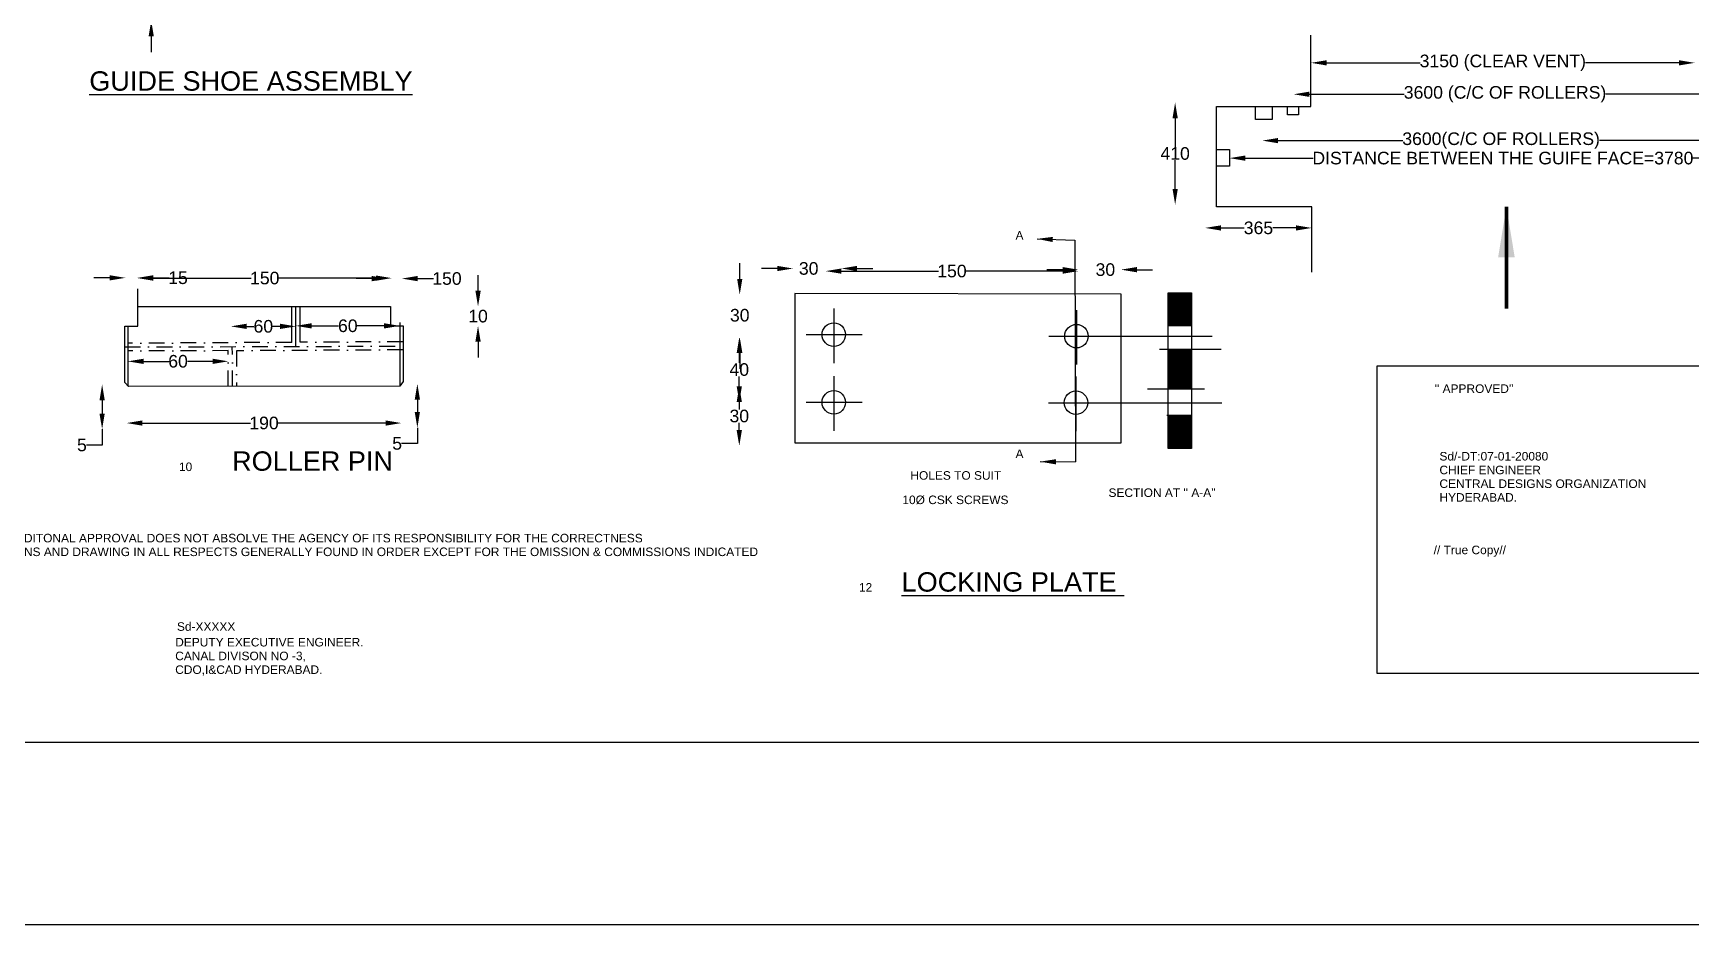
# Model space of a CAD drawing. Header units: metres. Extents: x 123 to 1660, y 133 to 921.
# Drawn here: x 671 to 1197, y 133 to 416 of the extents above; entities that cross this region are included whole.
import ezdxf

# ---------------------------------------------------------------- set-up
doc = ezdxf.new("R2010")
doc.units = ezdxf.units.M
doc.header["$MEASUREMENT"] = 0
doc.linetypes.add('DASHDOT', pattern=[1, 0.5, -0.25, 0, -0.25])
doc.layers.add('DIMENSION', color=7, linetype='Continuous')
doc.layers.add('TEXT', color=255, linetype='Continuous')
doc.styles.get("Standard").update_dxf_attribs({"font": 'ARIAL_1.TTF'})
doc.dimstyles.get("Standard").update_dxf_attribs({"dimtxt": 4, "dimasz": 5, "dimexe": 0.18, "dimexo": 0.0625, "dimgap": 0.09, "dimtad": 0, "dimtih": 1, "dimtoh": 1, "dimdec": 0, "dimzin": 0, "dimdsep": 46, "dimtxsty": 'Standard', "dimcen": 0, "dimse1": 1, "dimse2": 1, "dimadec": 0, "dimazin": 0, "dimtfac": 1, "dimtdec": 0, "dimtofl": 0, "dimtmove": 0, "dimatfit": 3, "dimfxl": 0, "dimtolj": 1, "dimtzin": 0, "dimarcsym": 0})
picture_1 = doc.add_image_def('image1.jpg', size_in_pixel=(7220, 3699))

# ---------------------------------------------------------------- blocks, each defined once
blk = doc.blocks.new('*D55')
at = {"layer": 'Defpoints', "color": 0}
for p in [(703.74, 338.59), (699.8, 334.9), (703.74, 334.9)]:
    blk.add_point(p, dxfattribs=at)
at = {"layer": 'DIMENSION', "color": 0, "lineweight": -2}
for p, q in [((694.8, 338.59), (689.8, 338.59)), ((708.74, 338.59), (713.74, 338.59))]:
    blk.add_line(p, q, dxfattribs=at)
at = {"layer": 'DIMENSION', "color": 0}
for points in [[(694.8, 339.43), (694.8, 337.76), (699.8, 338.59)], [(708.74, 339.43), (708.74, 337.76), (703.74, 338.59)]]:
    blk.add_solid(points, dxfattribs=at)
at = {"layer": 'DIMENSION', "color": 0, "insert": (716.52, 338.59), "char_height": 4, "attachment_point": 5}
blk.add_mtext('\\A1;15', dxfattribs=at)
blk = doc.blocks.new('*D56')
at = {"layer": 'Defpoints', "color": 0}
for p in [(703.74, 338.5), (703.74, 335.14), (784.36, 335.14)]:
    blk.add_point(p, dxfattribs=at)
at = {"layer": 'DIMENSION', "color": 0, "lineweight": -2}
for p, q in [((708.74, 338.5), (739.73, 338.5)), ((779.36, 338.5), (748.36, 338.5))]:
    blk.add_line(p, q, dxfattribs=at)
at = {"layer": 'DIMENSION', "color": 0}
for points in [[(708.74, 339.33), (708.74, 337.67), (703.74, 338.5)], [(779.36, 339.33), (779.36, 337.67), (784.36, 338.5)]]:
    blk.add_solid(points, dxfattribs=at)
at = {"layer": 'DIMENSION', "color": 0, "insert": (744.05, 338.5), "char_height": 4, "attachment_point": 5}
blk.add_mtext('\\A1;150', dxfattribs=at)
blk = doc.blocks.new('*D57')
at = {"layer": 'Defpoints', "color": 0}
for p in [(783.03, 338.72), (787.57, 338.72), (787.57, 338.35)]:
    blk.add_point(p, dxfattribs=at)
at = {"layer": 'DIMENSION', "color": 0, "lineweight": -2}
for p, q in [((778.03, 338.35), (773.03, 338.35)), ((792.57, 338.35), (797.57, 338.35))]:
    blk.add_line(p, q, dxfattribs=at)
at = {"layer": 'DIMENSION', "color": 0}
for points in [[(778.03, 339.18), (778.03, 337.51), (783.03, 338.35)], [(792.57, 339.18), (792.57, 337.51), (787.57, 338.35)]]:
    blk.add_solid(points, dxfattribs=at)
at = {"layer": 'DIMENSION', "color": 0, "insert": (801.89, 338.35), "char_height": 4, "attachment_point": 5}
blk.add_mtext('\\A1;150', dxfattribs=at)
blk = doc.blocks.new('*D58')
at = {"layer": 'Defpoints', "color": 0}
for p in [(783.96, 329.47), (783.96, 323.35), (811.75, 323.35)]:
    blk.add_point(p, dxfattribs=at)
at = {"layer": 'DIMENSION', "color": 0, "lineweight": -2}
for p, q in [((811.75, 334.47), (811.75, 339.47)), ((811.75, 318.35), (811.75, 313.35))]:
    blk.add_line(p, q, dxfattribs=at)
at = {"layer": 'DIMENSION', "color": 0}
for points in [[(810.92, 334.47), (812.59, 334.47), (811.75, 329.47)], [(810.92, 318.35), (812.59, 318.35), (811.75, 323.35)]]:
    blk.add_solid(points, dxfattribs=at)
at = {"layer": 'DIMENSION', "color": 0, "insert": (811.75, 326.41), "char_height": 4, "attachment_point": 5}
blk.add_mtext('\\A1;10', dxfattribs=at)
blk = doc.blocks.new('*D59')
at = {"layer": 'Defpoints', "color": 0}
for p in [(786.92, 323.35), (753.91, 320.47), (786.92, 320.39)]:
    blk.add_point(p, dxfattribs=at)
at = {"layer": 'DIMENSION', "color": 0, "lineweight": -2}
for p, q in [((758.91, 323.35), (767.45, 323.35)), ((781.92, 323.35), (773.37, 323.35))]:
    blk.add_line(p, q, dxfattribs=at)
at = {"layer": 'DIMENSION', "color": 0}
for points in [[(758.91, 324.18), (758.91, 322.51), (753.91, 323.35)], [(781.92, 324.18), (781.92, 322.51), (786.92, 323.35)]]:
    blk.add_solid(points, dxfattribs=at)
at = {"layer": 'DIMENSION', "color": 0, "insert": (770.41, 323.35), "char_height": 4, "attachment_point": 5}
blk.add_mtext('\\A1;60', dxfattribs=at)
blk = doc.blocks.new('*D60')
at = {"layer": 'Defpoints', "color": 0}
for p in [(733.29, 323.18), (733.29, 323.14), (753.91, 323.14)]:
    blk.add_point(p, dxfattribs=at)
at = {"layer": 'DIMENSION', "color": 0, "lineweight": -2}
for p, q in [((738.29, 323.18), (740.64, 323.18)), ((748.91, 323.18), (746.56, 323.18))]:
    blk.add_line(p, q, dxfattribs=at)
at = {"layer": 'DIMENSION', "color": 0}
for points in [[(738.29, 324.02), (738.29, 322.35), (733.29, 323.18)], [(748.91, 324.02), (748.91, 322.35), (753.91, 323.18)]]:
    blk.add_solid(points, dxfattribs=at)
at = {"layer": 'DIMENSION', "color": 0, "insert": (743.6, 323.18), "char_height": 4, "attachment_point": 5}
blk.add_mtext('\\A1;60', dxfattribs=at)
blk = doc.blocks.new('*D61')
at = {"layer": 'Defpoints', "color": 0}
for p in [(732.48, 312.08), (700.58, 307.4), (732.48, 307.47)]:
    blk.add_point(p, dxfattribs=at)
at = {"layer": 'DIMENSION', "color": 0, "lineweight": -2}
for p, q in [((705.58, 312.08), (713.57, 312.08)), ((727.48, 312.08), (719.49, 312.08))]:
    blk.add_line(p, q, dxfattribs=at)
at = {"layer": 'DIMENSION', "color": 0}
for points in [[(705.58, 312.91), (705.58, 311.25), (700.58, 312.08)], [(727.48, 312.91), (727.48, 311.25), (732.48, 312.08)]]:
    blk.add_solid(points, dxfattribs=at)
at = {"layer": 'DIMENSION', "color": 0, "insert": (716.53, 312.08), "char_height": 4, "attachment_point": 5}
blk.add_mtext('\\A1;60', dxfattribs=at)
blk = doc.blocks.new('*D62')
at = {"layer": 'Defpoints', "color": 0}
for p in [(700.22, 304.72), (692.44, 290.51), (700.22, 290.51)]:
    blk.add_point(p, dxfattribs=at)
at = {"layer": 'DIMENSION', "color": 0, "lineweight": -2}
for p, q in [((692.44, 299.72), (692.44, 295.51)), ((692.44, 290.51), (692.44, 285.51)), ((692.44, 285.51), (687.44, 285.51))]:
    blk.add_line(p, q, dxfattribs=at)
at = {"layer": 'DIMENSION', "color": 0}
for points in [[(691.6, 299.72), (693.27, 299.72), (692.44, 304.72)], [(691.6, 295.51), (693.27, 295.51), (692.44, 290.51)]]:
    blk.add_solid(points, dxfattribs=at)
at = {"layer": 'DIMENSION', "color": 0, "insert": (686.02, 285.51), "char_height": 4, "attachment_point": 5}
blk.add_mtext('\\A1;5', dxfattribs=at)
blk = doc.blocks.new('*D63')
at = {"layer": 'Defpoints', "color": 0}
for p in [(787.41, 304.96), (787.41, 291.01), (792.49, 291.01)]:
    blk.add_point(p, dxfattribs=at)
at = {"layer": 'DIMENSION', "color": 0, "lineweight": -2}
for p, q in [((792.49, 299.96), (792.49, 296.01)), ((792.49, 291.01), (792.49, 286.01)), ((792.49, 286.01), (787.49, 286.01))]:
    blk.add_line(p, q, dxfattribs=at)
at = {"layer": 'DIMENSION', "color": 0}
for points in [[(791.66, 299.96), (793.32, 299.96), (792.49, 304.96)], [(791.66, 296.01), (793.32, 296.01), (792.49, 291.01)]]:
    blk.add_solid(points, dxfattribs=at)
at = {"layer": 'DIMENSION', "color": 0, "insert": (786.07, 286.01), "char_height": 4, "attachment_point": 5}
blk.add_mtext('\\A1;5', dxfattribs=at)
blk = doc.blocks.new('*D64')
at = {"layer": 'Defpoints', "color": 0}
for p in [(700.22, 292.49), (700.22, 290.51), (787.41, 291.01)]:
    blk.add_point(p, dxfattribs=at)
at = {"layer": 'DIMENSION', "color": 0, "lineweight": -2}
for p, q in [((705.22, 292.49), (739.5, 292.49)), ((782.41, 292.49), (748.13, 292.49))]:
    blk.add_line(p, q, dxfattribs=at)
at = {"layer": 'DIMENSION', "color": 0}
for points in [[(705.22, 293.32), (705.22, 291.65), (700.22, 292.49)], [(782.41, 293.32), (782.41, 291.65), (787.41, 292.49)]]:
    blk.add_solid(points, dxfattribs=at)
at = {"layer": 'DIMENSION', "color": 0, "insert": (743.82, 292.49), "char_height": 4, "attachment_point": 5}
blk.add_mtext('\\A1;190', dxfattribs=at)
blk = doc.blocks.new('*D67')
at = {"layer": 'Defpoints', "color": 0}
for p in [(708.67, 427.01), (708.02, 420.22), (708.45, 420.22)]:
    blk.add_point(p, dxfattribs=at)
at = {"layer": 'DIMENSION', "color": 0, "lineweight": -2}
for p, q in [((708.02, 432.01), (708.02, 437.01)), ((708.02, 415.22), (708.02, 410.22))]:
    blk.add_line(p, q, dxfattribs=at)
at = {"layer": 'DIMENSION', "color": 0}
for points in [[(707.19, 432.01), (708.86, 432.01), (708.02, 427.01)], [(707.19, 415.22), (708.86, 415.22), (708.02, 420.22)]]:
    blk.add_solid(points, dxfattribs=at)
at = {"layer": 'DIMENSION', "color": 0, "insert": (708.02, 423.61), "char_height": 4, "attachment_point": 5}
blk.add_mtext('\\A1;5', dxfattribs=at)
blk = doc.blocks.new('*D103')
at = {"layer": 'Defpoints', "color": 0}
for p in [(1076.11, 406.86), (1197.91, 406.86), (1197.91, 406.84)]:
    blk.add_point(p, dxfattribs=at)
at = {"layer": 'DIMENSION', "color": 0, "lineweight": -2}
for p, q in [((1081.11, 406.84), (1110.74, 406.84)), ((1192.91, 406.84), (1163.28, 406.84))]:
    blk.add_line(p, q, dxfattribs=at)
at = {"layer": 'DIMENSION', "color": 0}
for points in [[(1081.11, 407.67), (1081.11, 406), (1076.11, 406.84)], [(1192.91, 407.67), (1192.91, 406), (1197.91, 406.84)]]:
    blk.add_solid(points, dxfattribs=at)
at = {"layer": 'DIMENSION', "color": 0, "insert": (1137.01, 406.84), "char_height": 4, "attachment_point": 5}
blk.add_mtext('\\A1;3150 (CLEAR VENT)', dxfattribs=at)
blk = doc.blocks.new('*D104')
at = {"layer": 'Defpoints', "color": 0}
for p in [(1070.62, 397.65), (1070.62, 396.86), (1204.81, 397.65)]:
    blk.add_point(p, dxfattribs=at)
at = {"layer": 'DIMENSION', "color": 0, "lineweight": -2}
for p, q in [((1075.62, 396.86), (1105.71, 396.86)), ((1199.81, 396.86), (1169.73, 396.86))]:
    blk.add_line(p, q, dxfattribs=at)
at = {"layer": 'DIMENSION', "color": 0}
for points in [[(1075.62, 397.69), (1075.62, 396.03), (1070.62, 396.86)], [(1199.81, 397.69), (1199.81, 396.03), (1204.81, 396.86)]]:
    blk.add_solid(points, dxfattribs=at)
at = {"layer": 'DIMENSION', "color": 0, "insert": (1137.72, 396.86), "char_height": 4, "attachment_point": 5}
blk.add_mtext('\\A1;3600 (C/C OF ROLLERS)', dxfattribs=at)
blk = doc.blocks.new('*D105')
at = {"layer": 'Defpoints', "color": 0}
for p in [(1060.65, 382.7), (1060.65, 382.15), (1212.29, 382.7)]:
    blk.add_point(p, dxfattribs=at)
at = {"layer": 'DIMENSION', "color": 0, "lineweight": -2}
for p, q in [((1065.65, 382.15), (1105.23, 382.15)), ((1207.29, 382.15), (1167.71, 382.15))]:
    blk.add_line(p, q, dxfattribs=at)
at = {"layer": 'DIMENSION', "color": 0}
for points in [[(1065.65, 382.98), (1065.65, 381.32), (1060.65, 382.15)], [(1207.29, 382.98), (1207.29, 381.32), (1212.29, 382.15)]]:
    blk.add_solid(points, dxfattribs=at)
at = {"layer": 'DIMENSION', "color": 0, "insert": (1136.47, 382.15), "char_height": 4, "attachment_point": 5}
blk.add_mtext('\\A1;3600(C/C OF ROLLERS)', dxfattribs=at)
blk = doc.blocks.new('*D106')
at = {"layer": 'Defpoints', "color": 0}
for p in [(1050.27, 376.69), (1223.82, 376.69), (1223.82, 376.58)]:
    blk.add_point(p, dxfattribs=at)
at = {"layer": 'DIMENSION', "color": 0, "lineweight": -2}
for p, q in [((1055.27, 376.58), (1076.83, 376.58)), ((1218.82, 376.58), (1197.26, 376.58))]:
    blk.add_line(p, q, dxfattribs=at)
at = {"layer": 'DIMENSION', "color": 0}
for points in [[(1055.27, 377.42), (1055.27, 375.75), (1050.27, 376.58)], [(1218.82, 377.42), (1218.82, 375.75), (1223.82, 376.58)]]:
    blk.add_solid(points, dxfattribs=at)
at = {"layer": 'DIMENSION', "color": 0, "insert": (1137.04, 376.58), "char_height": 4, "attachment_point": 5}
blk.add_mtext('\\A1;DISTANCE BETWEEN THE GUIFE FACE=3780', dxfattribs=at)
blk = doc.blocks.new('*D107')
at = {"layer": 'Defpoints', "color": 0}
for p in [(1042.55, 354.43), (1042.55, 354.13), (1076.36, 354.13)]:
    blk.add_point(p, dxfattribs=at)
at = {"layer": 'DIMENSION', "color": 0, "lineweight": -2}
for p, q in [((1047.55, 354.43), (1054.93, 354.43)), ((1071.36, 354.43), (1063.98, 354.43))]:
    blk.add_line(p, q, dxfattribs=at)
at = {"layer": 'DIMENSION', "color": 0}
for points in [[(1047.55, 355.26), (1047.55, 353.59), (1042.55, 354.43)], [(1071.36, 355.26), (1071.36, 353.59), (1076.36, 354.43)]]:
    blk.add_solid(points, dxfattribs=at)
at = {"layer": 'DIMENSION', "color": 0, "insert": (1059.45, 354.43), "char_height": 4, "attachment_point": 5}
blk.add_mtext('\\A1;365', dxfattribs=at)
blk = doc.blocks.new('*D109')
at = {"layer": 'Defpoints', "color": 0}
for p in [(1035.13, 394.26), (1033.01, 361.81), (1035.13, 361.81)]:
    blk.add_point(p, dxfattribs=at)
at = {"layer": 'DIMENSION', "color": 0, "lineweight": -2}
for p, q in [((1033.01, 389.26), (1033.01, 380.17)), ((1033.01, 366.81), (1033.01, 375.91))]:
    blk.add_line(p, q, dxfattribs=at)
at = {"layer": 'DIMENSION', "color": 0}
for points in [[(1032.18, 389.26), (1033.85, 389.26), (1033.01, 394.26)], [(1032.18, 366.81), (1033.85, 366.81), (1033.01, 361.81)]]:
    blk.add_solid(points, dxfattribs=at)
at = {"layer": 'DIMENSION', "color": 0, "insert": (1033.01, 378.04), "char_height": 4, "attachment_point": 5}
blk.add_mtext('\\A1;410', dxfattribs=at)
blk = doc.blocks.new('*D110')
at = {"layer": 'Defpoints', "color": 0}
for p in [(1002.26, 341.18), (1002.26, 340.49), (1015.86, 340.49)]:
    blk.add_point(p, dxfattribs=at)
at = {"layer": 'DIMENSION', "color": 0, "lineweight": -2}
for p, q in [((997.26, 341.18), (992.26, 341.18)), ((1020.86, 341.18), (1025.86, 341.18))]:
    blk.add_line(p, q, dxfattribs=at)
at = {"layer": 'DIMENSION', "color": 0}
for points in [[(997.26, 342.02), (997.26, 340.35), (1002.26, 341.18)], [(1020.86, 342.02), (1020.86, 340.35), (1015.86, 341.18)]]:
    blk.add_solid(points, dxfattribs=at)
at = {"layer": 'DIMENSION', "color": 0, "insert": (1010.86, 341.18), "char_height": 4, "attachment_point": 5}
blk.add_mtext('\\A1;30', dxfattribs=at)
blk = doc.blocks.new('*D111')
at = {"layer": 'Defpoints', "color": 0}
for p in [(922.07, 340.72), (922.07, 340.49), (1002.26, 340.49)]:
    blk.add_point(p, dxfattribs=at)
at = {"layer": 'DIMENSION', "color": 0, "lineweight": -2}
for p, q in [((927.07, 340.72), (957.85, 340.72)), ((997.26, 340.72), (966.48, 340.72))]:
    blk.add_line(p, q, dxfattribs=at)
at = {"layer": 'DIMENSION', "color": 0}
for points in [[(927.07, 341.55), (927.07, 339.89), (922.07, 340.72)], [(997.26, 341.55), (997.26, 339.89), (1002.26, 340.72)]]:
    blk.add_solid(points, dxfattribs=at)
at = {"layer": 'DIMENSION', "color": 0, "insert": (962.17, 340.72), "char_height": 4, "attachment_point": 5}
blk.add_mtext('\\A1;150', dxfattribs=at)
blk = doc.blocks.new('*D112')
at = {"layer": 'Defpoints', "color": 0}
for p in [(911.7, 341.55), (911.7, 341.55), (927.07, 341.55)]:
    blk.add_point(p, dxfattribs=at)
at = {"layer": 'DIMENSION', "color": 0, "lineweight": -2}
for p, q in [((906.7, 341.55), (901.7, 341.55)), ((932.07, 341.55), (937.07, 341.55))]:
    blk.add_line(p, q, dxfattribs=at)
at = {"layer": 'DIMENSION', "color": 0}
for points in [[(906.7, 342.39), (906.7, 340.72), (911.7, 341.55)], [(932.07, 342.39), (932.07, 340.72), (927.07, 341.55)]]:
    blk.add_solid(points, dxfattribs=at)
at = {"layer": 'DIMENSION', "color": 0, "insert": (916.7, 341.55), "char_height": 4, "attachment_point": 5}
blk.add_mtext('\\A1;30', dxfattribs=at)
blk = doc.blocks.new('*D113')
at = {"layer": 'Defpoints', "color": 0}
for p in [(902.74, 333.27), (894.81, 319.73), (902.74, 319.73)]:
    blk.add_point(p, dxfattribs=at)
at = {"layer": 'DIMENSION', "color": 0, "lineweight": -2}
for p, q in [((894.81, 338.27), (894.81, 343.27)), ((894.81, 314.73), (894.81, 309.73))]:
    blk.add_line(p, q, dxfattribs=at)
at = {"layer": 'DIMENSION', "color": 0}
for points in [[(893.98, 338.27), (895.65, 338.27), (894.81, 333.27)], [(893.98, 314.73), (895.65, 314.73), (894.81, 319.73)]]:
    blk.add_solid(points, dxfattribs=at)
at = {"layer": 'DIMENSION', "color": 0, "insert": (894.81, 326.7), "char_height": 4, "attachment_point": 5}
blk.add_mtext('\\A1;30', dxfattribs=at)
blk = doc.blocks.new('*D114')
at = {"layer": 'Defpoints', "color": 0}
for p in [(894.81, 319.73), (894.67, 299.17), (894.81, 299.17)]:
    blk.add_point(p, dxfattribs=at)
at = {"layer": 'DIMENSION', "color": 0, "lineweight": -2}
for p, q in [((894.67, 314.73), (894.67, 311.59)), ((894.67, 304.17), (894.67, 307.32))]:
    blk.add_line(p, q, dxfattribs=at)
at = {"layer": 'DIMENSION', "color": 0}
for points in [[(893.83, 314.73), (895.5, 314.73), (894.67, 319.73)], [(893.83, 304.17), (895.5, 304.17), (894.67, 299.17)]]:
    blk.add_solid(points, dxfattribs=at)
at = {"layer": 'DIMENSION', "color": 0, "insert": (894.67, 309.45), "char_height": 4, "attachment_point": 5}
blk.add_mtext('\\A1;40', dxfattribs=at)
blk = doc.blocks.new('*D115')
at = {"layer": 'Defpoints', "color": 0}
for p in [(895.5, 304.17), (894.67, 285.25), (895.5, 285.25)]:
    blk.add_point(p, dxfattribs=at)
at = {"layer": 'DIMENSION', "color": 0, "lineweight": -2}
for p, q in [((894.67, 299.17), (894.67, 296.84)), ((894.67, 290.25), (894.67, 292.58))]:
    blk.add_line(p, q, dxfattribs=at)
at = {"layer": 'DIMENSION', "color": 0}
for points in [[(893.83, 299.17), (895.5, 299.17), (894.67, 304.17)], [(893.83, 290.25), (895.5, 290.25), (894.67, 285.25)]]:
    blk.add_solid(points, dxfattribs=at)
at = {"layer": 'DIMENSION', "color": 0, "insert": (894.67, 294.71), "char_height": 4, "attachment_point": 5}
blk.add_mtext('\\A1;30', dxfattribs=at)

msp = doc.modelspace()

# ---------------------------------------------------------------- hatches: boundary and pattern name
at = {"layer": 'DIMENSION'}
h = msp.add_hatch(dxfattribs=at)
h.set_pattern_fill('ANSI31', color=256, scale=1.5)
h.paths.add_polyline_path([(1038.2, 333.82), (1030.79, 333.82), (1030.79, 323.33), (1038.2, 323.33)])
h = msp.add_hatch(dxfattribs=at)
h.set_pattern_fill('ANSI31', color=256, scale=1.5)
h.paths.add_polyline_path([(1038.2, 315.9), (1030.79, 315.9), (1030.79, 303.22), (1038.2, 303.22)])
h = msp.add_hatch(dxfattribs=at)
h.set_pattern_fill('ANSI31', color=256, scale=1.5)
h.paths.add_polyline_path([(1038.2, 294.96), (1030.79, 294.96), (1030.79, 284.45), (1038.2, 284.45)])

# ---------------------------------------------------------------- linework, layer by layer
for points in [[(1030.79, 333.82), (1038.2, 333.82), (1038.2, 284.45), (1030.79, 284.45)], [(1201.62, 310.57), (1097, 310.57), (1097, 213.11), (1201.62, 213.11)]]:
    msp.add_lwpolyline(points, close=True, dxfattribs=at)
for points in [[(1038.25, 323.33), (1030.78, 323.33)], [(1010.72, 320.07), (1044.78, 320.07)], [(1028.08, 315.9), (1047.63, 315.9)], [(1042.35, 303.22), (1024.24, 303.22)], [(1010.56, 298.96), (1047.81, 298.96)], [(1030.38, 294.96), (1038.3, 294.96)]]:
    msp.add_lwpolyline(points, dxfattribs=at)
at = {"layer": 'TEXT'}
for points in [[(274.42, 899.66), (1477.56, 899.66), (1477.56, 191.11), (274.42, 191.11)], [(1058.5, 393.02), (1063.81, 393.02), (1063.81, 388.84), (1058.5, 388.84)], [(1068.63, 393.02), (1072.17, 393.02), (1072.17, 390.35), (1068.63, 390.35)], [(1046.17, 379.34), (1050.27, 379.34), (1050.27, 374.04), (1046.17, 374.04)]]:
    msp.add_lwpolyline(points, close=True, dxfattribs=at)
for points in [[(1076.36, 340.43), (1076.36, 361.15), (1046.17, 361.15), (1046.17, 393.02), (1076.11, 393.02), (1076.11, 415.61)], [(703.74, 329.47), (783.96, 329.47), (783.96, 323.35), (787.95, 323.35), (787.95, 305.68), (786.88, 304.23), (700.82, 304.07), (699.62, 305.37), (699.62, 323.23), (703.74, 323.23), (703.74, 335.08)], [(912.31, 333.58), (912.31, 286.21), (1015.9, 286.21), (1015.9, 333.37), (912.31, 333.58)], [(752.62, 318.11), (752.62, 329.47)], [(753.91, 316.81), (753.91, 329.47)], [(755.26, 318.12), (755.26, 329.47)], [(924.67, 328.83), (924.67, 311.53)], [(1001.68, 328.34), (1001.68, 311.04)], [(700.57, 323.23), (700.58, 304.32)], [(786.93, 324.42), (786.88, 304.23)], [(915.95, 320.56), (933.7, 320.56)], [(992.96, 320.07), (1010.72, 320.07)], [(924.67, 307.34), (924.67, 290.04)], [(1001.53, 307.22), (1001.53, 289.93)], [(915.95, 299.07), (933.7, 299.07)], [(992.8, 298.96), (1010.56, 298.96)]]:
    msp.add_lwpolyline(points, dxfattribs=at)
at = {"layer": 'TEXT', "linetype": 'DASHDOT', "ltscale": 10}
for points in [[(699.62, 316.64), (786.91, 316.91)], [(752.62, 318.11), (700.57, 317.82)], [(733.79, 304.13), (733.76, 316.75)], [(787.95, 315.73), (735.05, 315.45), (735.07, 304.13)], [(787.95, 318.31), (755.26, 318.12)], [(732.49, 304.13), (732.46, 315.47), (700.57, 315.44)]]:
    msp.add_lwpolyline(points, dxfattribs=at)
at = {"layer": 'TEXT'}
for centre in [(924.67, 320.56), (1001.68, 320.07), (924.67, 299.07), (1001.53, 298.96)]:
    msp.add_circle(centre, 3.73, dxfattribs=at)

# ---------------------------------------------------------------- texts
at = {"layer": 'DIMENSION'}
for s, height, p in [('%%UGUIDE SHOE ASSEMBLY', 6.1475, (688.37, 398)), ('A', 2.71, (982.35, 350.71)), ("'' APPROVED'' ", 2.7121, (1115.4, 302.05)), ('10', 2.712, (716.82, 277.25)), ('ROLLER PIN ', 6.1475, (733.69, 277.35)), ('A', 2.71, (982.35, 281.36)), ('Sd/-DT:07-01-20080', 2.7121, (1116.9, 280.6)), ('CHIEF ENGINEER ', 2.7121, (1116.9, 276.24)), ('HOLES TO SUIT ', 2.7121, (948.97, 274.5)), ('CENTRAL DESIGNS ORGANIZATION', 2.7121, (1116.9, 271.88)), ('10Ø CSK SCREWS', 2.7121, (946.43, 266.76)), ("SECTION AT '' A-A''", 2.7121, (1011.86, 269.03)), ('HYDERABAD. ', 2.7121, (1116.9, 267.53)), ('THIS CONDITONAL APPROVAL DOES NOT ABSOLVE THE AGENCY OF ITS RESPONSIBILITY FOR THE CORRECTNESS', 2.7121, (649.52, 254.61)), ('OF DESIGNS AND DRAWING IN ALL RESPECTS GENERALLY FOUND IN ORDER EXCEPT FOR THE OMISSION & COMMISSIONS INDICATED ', 2.71207, (649.52, 250.26)), ('// True Copy//', 2.7121, (1115.07, 250.86)), ('%%ULOCKING PLATE ', 6.1475, (946.19, 238.98)), ('12 ', 2.712, (932.65, 238.98)), ('Sd-XXXXX', 2.712, (716.18, 226.54)), ('DEPUTY EXECUTIVE ENGINEER.', 2.7121, (715.63, 221.57)), ('CANAL DIVISON NO -3,', 2.7121, (715.63, 217.21)), ('CDO,I&CAD HYDERABAD.', 2.7121, (715.63, 212.85))]:
    msp.add_text(s, height=height, dxfattribs=at).set_placement(p)

# ---------------------------------------------------------------- dimensions: what is measured, and where the dimension line sits
for base, p1, p2, text, picture, middle in [((708.02, 420.22), (708.67, 427.01), (708.45, 420.22), '5', '*D67', (708.02, 423.61)), ((1033.01, 361.81), (1035.13, 394.26), (1035.13, 361.81), '410', '*D109', (1033.01, 378.04)), ((811.75, 323.35), (783.96, 329.47), (783.96, 323.35), '10', '*D58', (811.75, 326.41)), ((894.67, 299.17), (894.81, 319.73), (894.81, 299.17), '40', '*D114', (894.67, 309.45)), ((692.44, 290.51), (700.22, 304.72), (700.22, 290.51), '5', '*D62', (686.02, 285.51)), ((792.49, 291.01), (787.41, 304.96), (787.41, 291.01), '5', '*D63', (786.07, 286.01)), ((894.67, 285.25), (895.5, 304.17), (895.5, 285.25), '30', '*D115', (894.67, 294.71))]:
    dim = msp.add_linear_dim(base=base, p1=p1, p2=p2, angle=90, text=text, dimstyle='Standard', dxfattribs=at)
    dim.commit()
    dim.dimension.update_dxf_attribs({"geometry": picture, "text_midpoint": middle})
for base, p1, p2, text, picture, middle in [((1197.91, 406.84), (1076.11, 406.86), (1197.91, 406.86), '3150 (CLEAR VENT)', '*D103', (1137.01, 406.84)), ((1070.62, 396.86), (1204.81, 397.65), (1070.62, 397.65), '3600 (C/C OF ROLLERS)', '*D104', (1137.72, 396.86)), ((1223.82, 376.58), (1050.27, 376.69), (1223.82, 376.69), 'DISTANCE BETWEEN THE GUIFE FACE=3780', '*D106', (1137.04, 376.58)), ((1060.65, 382.15), (1212.29, 382.7), (1060.65, 382.7), '3600(C/C OF ROLLERS)', '*D105', (1136.47, 382.15)), ((1042.55, 354.43), (1076.36, 354.13), (1042.55, 354.13), '365', '*D107', (1059.45, 354.43)), ((922.07, 340.72), (1002.26, 340.49), (922.07, 340.49), '150', '*D111', (962.17, 340.72)), ((703.74, 338.59), (699.8, 334.9), (703.74, 334.9), '15', '*D55', (716.52, 338.59)), ((703.74, 338.5), (784.36, 335.14), (703.74, 335.14), '150', '*D56', (744.05, 338.5)), ((787.57, 338.35), (783.03, 338.72), (787.57, 338.72), '150', '*D57', (801.89, 338.35)), ((733.29, 323.18), (753.91, 323.14), (733.29, 323.14), '60', '*D60', (743.6, 323.18)), ((786.92, 323.35), (753.91, 320.47), (786.92, 320.39), '60', '*D59', (770.41, 323.35)), ((732.48, 312.08), (700.58, 307.4), (732.48, 307.47), '60', '*D61', (716.53, 312.08)), ((700.22, 292.49), (787.41, 291.01), (700.22, 290.51), '190', '*D64', (743.82, 292.49))]:
    dim = msp.add_linear_dim(base=base, p1=p1, p2=p2, text=text, dimstyle='Standard', dxfattribs=at)
    dim.commit()
    dim.dimension.update_dxf_attribs({"geometry": picture, "text_midpoint": middle})
dim = msp.add_linear_dim(base=(894.81, 319.73), p1=(902.74, 333.27), p2=(902.74, 319.73), angle=90, text='30', dimstyle='Standard', dxfattribs=at)
dim.commit()
dim.dimension.update_dxf_attribs({"geometry": '*D113', "text_midpoint": (894.81, 326.7), "dimtype": 160})
for base, p1, p2, picture, middle in [((911.7, 341.55), (927.07, 341.55), (911.7, 341.55), '*D112', (916.7, 341.55)), ((1002.26, 341.18), (1015.86, 340.49), (1002.26, 340.49), '*D110', (1010.86, 341.18))]:
    dim = msp.add_linear_dim(base=base, p1=p1, p2=p2, text='30', dimstyle='Standard', dxfattribs=at)
    dim.commit()
    dim.dimension.update_dxf_attribs({"geometry": picture, "text_midpoint": middle, "dimtype": 160})

# ---------------------------------------------------------------- pictures from other files: only their frames are drawn
at = {"layer": 'TEXT'}
image = msp.add_image(picture_1, insert=(123.45, 133.2), size_in_units=(1537, 787.44), dxfattribs=dict(at, fade=35))
image.dxf.flags = 7

# ---------------------------------------------------------------- leaders
at = {"layer": 'DIMENSION'}
for points, override in [([(1138.16, 361.12), (1138.16, 328.84)], {"dimasz": 16, "dimgap": 0.09, "dimtad": 0, "dimlwd": 65533}), ([(989.17, 350.95), (1001.17, 350.51), (1001.39, 280.13)], {"dimgap": 0.09, "dimtad": 0}), ([(990.17, 280.24), (1001.39, 280.13)], {"dimgap": 0.09, "dimtad": 0})]:
    msp.add_leader(points, dimstyle='Standard', override=override, dxfattribs=at)

doc.saveas('drawing.dxf')
